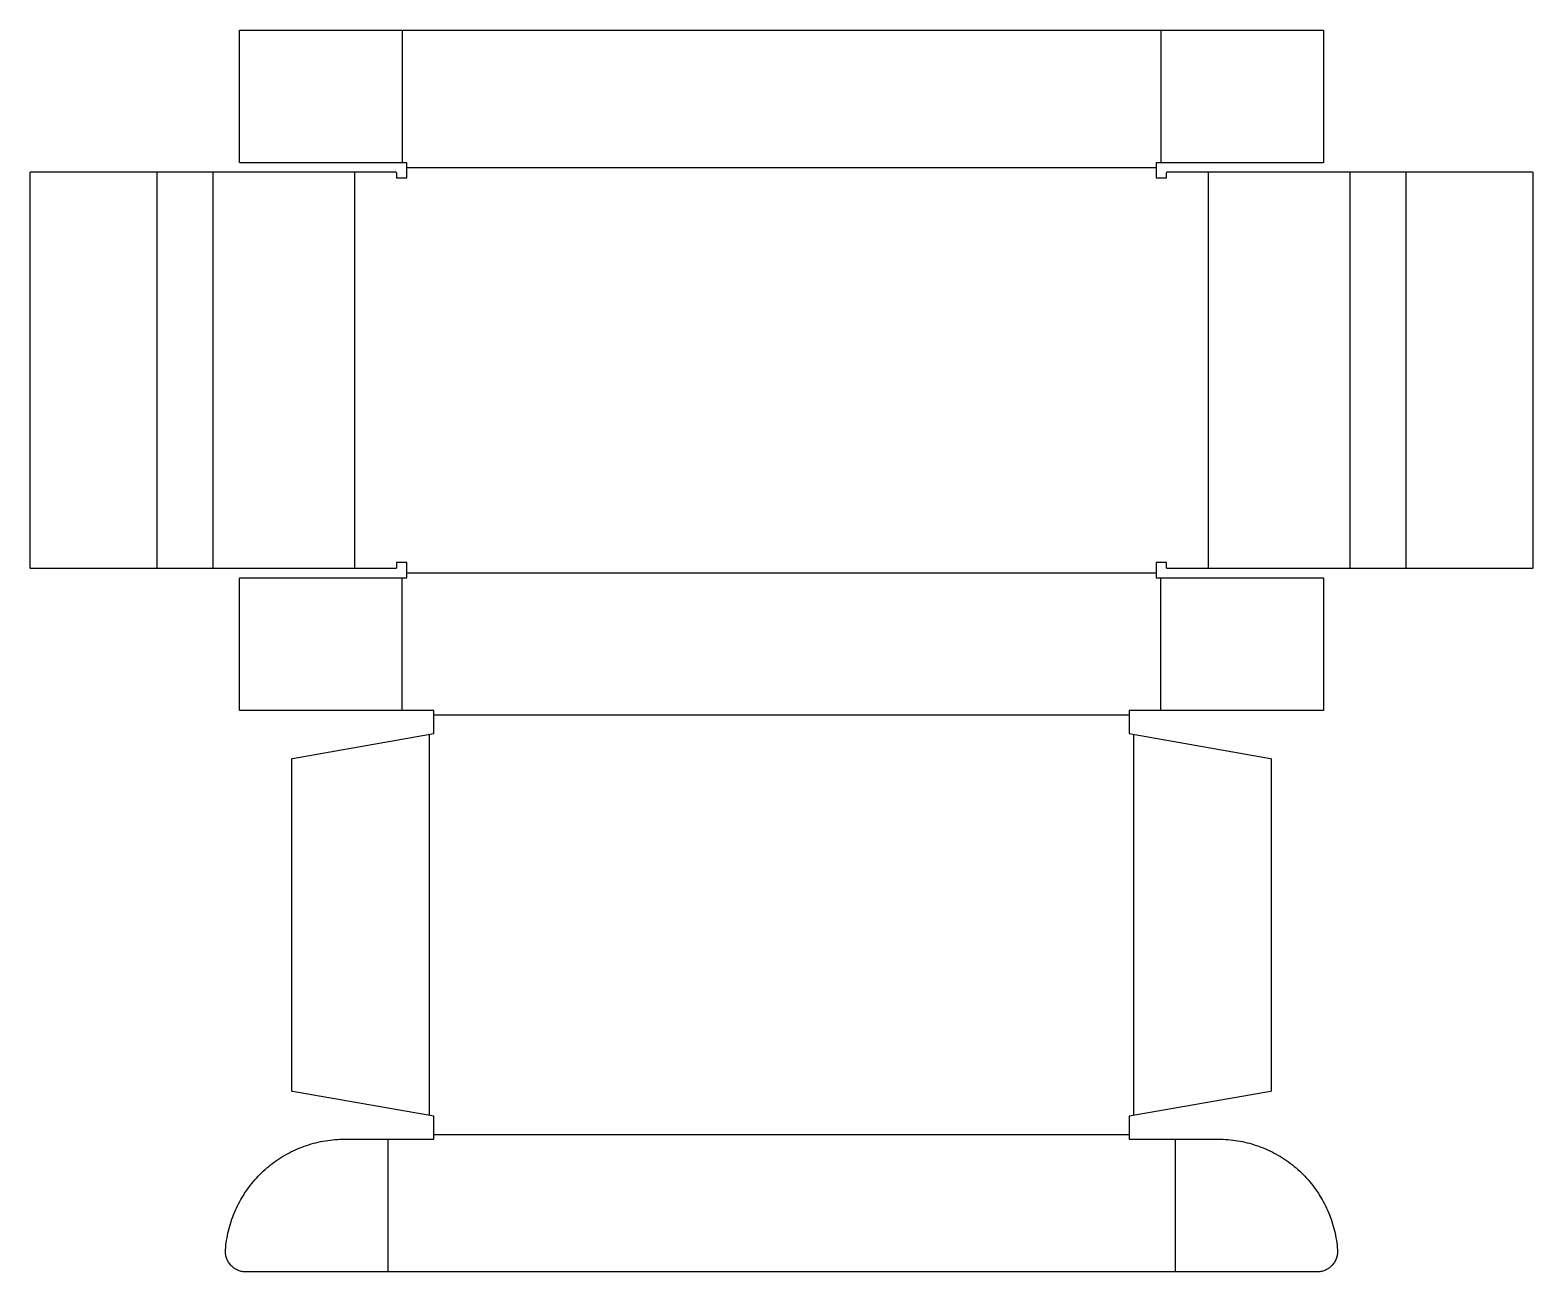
# Model space of a CAD drawing. Extents: x 1.46 to 10.97, y 0.03 to 7.89.
import ezdxf

# ---------------------------------------------------------------- set-up
doc = ezdxf.new("R2010")
doc.units = 0

msp = doc.modelspace()

# ---------------------------------------------------------------- linework, layer by layer
at = {"color": 1}
for p, q in [((2.7845, 7.8894), (2.7849, 7.8905)), ((2.7849, 7.8905), (2.7855, 7.8914)), ((2.7855, 7.8914), (2.7863, 7.8922)), ((2.7863, 7.8922), (2.7872, 7.8928)), ((2.7872, 7.8928), (2.7883, 7.8932)), ((2.7883, 7.8932), (2.7894, 7.8933)), ((2.7894, 7.8933), (9.6358, 7.8933)), ((9.6358, 7.8933), (9.6369, 7.8932)), ((9.6369, 7.8932), (9.638, 7.8928)), ((9.638, 7.8928), (9.6389, 7.8922)), ((9.6389, 7.8922), (9.6397, 7.8914)), ((9.6397, 7.8914), (9.6403, 7.8905)), ((9.6403, 7.8905), (9.6407, 7.8894)), ((2.7844, 7.8883), (2.7845, 7.8894)), ((2.7844, 7.0583), (2.7844, 7.8883)), ((9.6407, 7.8894), (9.6408, 7.8883)), ((9.6408, 7.8883), (9.6408, 7.0583)), ((2.7845, 7.0572), (2.7844, 7.0583)), ((2.7849, 7.0561), (2.7845, 7.0572)), ((2.7855, 7.0552), (2.7849, 7.0561)), ((2.7863, 7.0544), (2.7855, 7.0552)), ((2.7872, 7.0538), (2.7863, 7.0544)), ((2.7883, 7.0534), (2.7872, 7.0538)), ((2.7894, 7.0533), (2.7883, 7.0534)), ((3.8426, 7.0533), (2.7894, 7.0533)), ((3.8426, 6.9571), (3.8426, 7.0533)), ((9.6358, 7.0533), (8.5826, 7.0533)), ((8.5826, 7.0533), (8.5826, 6.9571)), ((9.6369, 7.0534), (9.6358, 7.0533)), ((9.638, 7.0538), (9.6369, 7.0534)), ((9.6389, 7.0544), (9.638, 7.0538)), ((9.6397, 7.0552), (9.6389, 7.0544)), ((9.6403, 7.0561), (9.6397, 7.0552)), ((9.6407, 7.0572), (9.6403, 7.0561)), ((9.6408, 7.0583), (9.6407, 7.0572)), ((1.4599, 6.9901), (1.46, 6.9912)), ((1.4599, 4.4901), (1.4599, 6.9901)), ((1.46, 6.9912), (1.4604, 6.9922)), ((1.4604, 6.9922), (1.461, 6.9932)), ((1.461, 6.9932), (1.4618, 6.994)), ((1.4618, 6.994), (1.4627, 6.9946)), ((1.4627, 6.9946), (1.4638, 6.995)), ((1.4638, 6.995), (1.4649, 6.9951)), ((1.4649, 6.9951), (3.7716, 6.9951)), ((3.7716, 6.9951), (3.7727, 6.995)), ((3.7727, 6.995), (3.7738, 6.9946)), ((3.7738, 6.9946), (3.7747, 6.994)), ((3.7747, 6.994), (3.7755, 6.9932)), ((3.7755, 6.9932), (3.7761, 6.9922)), ((3.7761, 6.9922), (3.7765, 6.9912)), ((3.7765, 6.9912), (3.7766, 6.9901)), ((3.7766, 6.9901), (3.7766, 6.9571)), ((3.7766, 6.9571), (3.8426, 6.9571)), ((8.5826, 6.9571), (8.6486, 6.9571)), ((8.6486, 6.9901), (8.6487, 6.9912)), ((8.6486, 6.9571), (8.6486, 6.9901)), ((8.6487, 6.9912), (8.6491, 6.9922)), ((8.6491, 6.9922), (8.6497, 6.9932)), ((8.6497, 6.9932), (8.6505, 6.994)), ((8.6505, 6.994), (8.6515, 6.9946)), ((8.6515, 6.9946), (8.6525, 6.995)), ((8.6525, 6.995), (8.6536, 6.9951)), ((8.6536, 6.9951), (10.9603, 6.9951)), ((10.9603, 6.9951), (10.9614, 6.995)), ((10.9614, 6.995), (10.9625, 6.9946)), ((10.9625, 6.9946), (10.9634, 6.994)), ((10.9634, 6.994), (10.9642, 6.9932)), ((10.9642, 6.9932), (10.9648, 6.9922)), ((10.9648, 6.9922), (10.9652, 6.9912)), ((10.9652, 6.9912), (10.9653, 6.9901)), ((10.9653, 6.9901), (10.9653, 4.4901)), ((1.46, 4.489), (1.4599, 4.4901)), ((1.4604, 4.4879), (1.46, 4.489)), ((1.461, 4.487), (1.4604, 4.4879)), ((1.4618, 4.4862), (1.461, 4.487)), ((1.4627, 4.4856), (1.4618, 4.4862)), ((1.4638, 4.4852), (1.4627, 4.4856)), ((1.4649, 4.4851), (1.4638, 4.4852)), ((3.7716, 4.4851), (1.4649, 4.4851)), ((3.7727, 4.4852), (3.7716, 4.4851)), ((3.7738, 4.4856), (3.7727, 4.4852)), ((3.7747, 4.4862), (3.7738, 4.4856)), ((3.7755, 4.487), (3.7747, 4.4862)), ((3.7761, 4.4879), (3.7755, 4.487)), ((3.7765, 4.489), (3.7761, 4.4879)), ((3.7766, 4.4901), (3.7765, 4.489)), ((3.8426, 4.5231), (3.7766, 4.5231)), ((3.7766, 4.5231), (3.7766, 4.4901)), ((3.8426, 4.4269), (3.8426, 4.5231)), ((8.6486, 4.5231), (8.5826, 4.5231)), ((8.5826, 4.5231), (8.5826, 4.4269)), ((8.6486, 4.4901), (8.6486, 4.5231)), ((8.6487, 4.489), (8.6486, 4.4901)), ((8.6491, 4.4879), (8.6487, 4.489)), ((8.6497, 4.487), (8.6491, 4.4879)), ((8.6505, 4.4862), (8.6497, 4.487)), ((8.6515, 4.4856), (8.6505, 4.4862)), ((8.6525, 4.4852), (8.6515, 4.4856)), ((8.6536, 4.4851), (8.6525, 4.4852)), ((10.9603, 4.4851), (8.6536, 4.4851)), ((10.9614, 4.4852), (10.9603, 4.4851)), ((10.9625, 4.4856), (10.9614, 4.4852)), ((10.9634, 4.4862), (10.9625, 4.4856)), ((10.9642, 4.487), (10.9634, 4.4862)), ((10.9648, 4.4879), (10.9642, 4.487)), ((10.9652, 4.489), (10.9648, 4.4879)), ((10.9653, 4.4901), (10.9652, 4.489)), ((2.7844, 4.4219), (2.7845, 4.423)), ((2.7844, 3.5918), (2.7844, 4.4219)), ((2.7845, 4.423), (2.7849, 4.424)), ((2.7849, 4.424), (2.7855, 4.425)), ((2.7855, 4.425), (2.7863, 4.4258)), ((2.7863, 4.4258), (2.7872, 4.4264)), ((2.7872, 4.4264), (2.7883, 4.4267)), ((2.7883, 4.4267), (2.7894, 4.4269)), ((2.7894, 4.4269), (3.8426, 4.4269)), ((8.5826, 4.4269), (9.6358, 4.4269)), ((9.6358, 4.4269), (9.6369, 4.4267)), ((9.6369, 4.4267), (9.638, 4.4264)), ((9.638, 4.4264), (9.6389, 4.4258)), ((9.6389, 4.4258), (9.6397, 4.425)), ((9.6397, 4.425), (9.6403, 4.424)), ((9.6403, 4.424), (9.6407, 4.423)), ((9.6407, 4.423), (9.6408, 4.4219)), ((9.6408, 4.4219), (9.6408, 3.5918)), ((2.7845, 3.5907), (2.7844, 3.5918)), ((2.7849, 3.5897), (2.7845, 3.5907)), ((2.7855, 3.5887), (2.7849, 3.5897)), ((2.7863, 3.5879), (2.7855, 3.5887)), ((2.7872, 3.5873), (2.7863, 3.5879)), ((2.7883, 3.587), (2.7872, 3.5873)), ((2.7894, 3.5868), (2.7883, 3.587)), ((4.0136, 3.5868), (2.7894, 3.5868)), ((4.0136, 3.4418), (4.0136, 3.5868)), ((9.6358, 3.5868), (8.4116, 3.5868)), ((8.4116, 3.5868), (8.4116, 3.4418)), ((9.6369, 3.587), (9.6358, 3.5868)), ((9.638, 3.5873), (9.6369, 3.587)), ((9.6389, 3.5879), (9.638, 3.5873)), ((9.6397, 3.5887), (9.6389, 3.5879)), ((9.6403, 3.5897), (9.6397, 3.5887)), ((9.6407, 3.5907), (9.6403, 3.5897)), ((9.6408, 3.5918), (9.6407, 3.5907)), ((3.1195, 3.2841), (4.0136, 3.4418)), ((8.4116, 3.4418), (9.3057, 3.2841)), ((3.1154, 3.2792), (3.1155, 3.2804)), ((3.1154, 1.182), (3.1154, 3.2792)), ((3.1155, 3.2804), (3.1159, 3.2815)), ((3.1159, 3.2815), (3.1165, 3.2824)), ((3.1165, 3.2824), (3.1174, 3.2832)), ((3.1174, 3.2832), (3.1184, 3.2838)), ((3.1184, 3.2838), (3.1195, 3.2841)), ((9.3057, 3.2841), (9.3068, 3.2838)), ((9.3068, 3.2838), (9.3078, 3.2832)), ((9.3078, 3.2832), (9.3087, 3.2824)), ((9.3087, 3.2824), (9.3093, 3.2815)), ((9.3093, 3.2815), (9.3097, 3.2804)), ((9.3097, 3.2804), (9.3098, 3.2792)), ((9.3098, 3.2792), (9.3098, 1.182)), ((3.1155, 1.1808), (3.1154, 1.182)), ((3.1159, 1.1797), (3.1155, 1.1808)), ((3.1165, 1.1788), (3.1159, 1.1797)), ((3.1174, 1.178), (3.1165, 1.1788)), ((3.1184, 1.1774), (3.1174, 1.178)), ((3.1195, 1.1771), (3.1184, 1.1774)), ((4.0136, 1.0194), (3.1195, 1.1771)), ((9.3057, 1.1771), (8.4116, 1.0194)), ((9.3068, 1.1774), (9.3057, 1.1771)), ((9.3078, 1.178), (9.3068, 1.1774)), ((9.3087, 1.1788), (9.3078, 1.178)), ((9.3093, 1.1797), (9.3087, 1.1788)), ((9.3097, 1.1808), (9.3093, 1.1797)), ((9.3098, 1.182), (9.3097, 1.1808)), ((4.0136, 0.8744), (4.0136, 1.0194)), ((8.4116, 1.0194), (8.4116, 0.8744)), ((3.2677, 0.8522), (3.2826, 0.8557)), ((3.2826, 0.8557), (3.2975, 0.8589)), ((3.2975, 0.8589), (3.3125, 0.8619)), ((3.3125, 0.8619), (3.3276, 0.8645)), ((3.3276, 0.8645), (3.3427, 0.8668)), ((3.3427, 0.8668), (3.3578, 0.8688)), ((3.3578, 0.8688), (3.373, 0.8705)), ((3.373, 0.8705), (3.3883, 0.8719)), ((3.3883, 0.8719), (3.4035, 0.873)), ((3.4035, 0.873), (3.4188, 0.8738)), ((3.4188, 0.8738), (3.4341, 0.8742)), ((3.4341, 0.8742), (3.4494, 0.8744)), ((3.4494, 0.8744), (4.0136, 0.8744)), ((8.4116, 0.8744), (8.9758, 0.8744)), ((8.9758, 0.8744), (8.9911, 0.8742)), ((8.9911, 0.8742), (9.0064, 0.8738)), ((9.0064, 0.8738), (9.0217, 0.873)), ((9.0217, 0.873), (9.0369, 0.8719)), ((9.0369, 0.8719), (9.0522, 0.8705)), ((9.0522, 0.8705), (9.0673, 0.8688)), ((9.0673, 0.8688), (9.0825, 0.8668)), ((9.0825, 0.8668), (9.0976, 0.8645)), ((9.0976, 0.8645), (9.1127, 0.8619)), ((9.1127, 0.8619), (9.1277, 0.8589)), ((9.1277, 0.8589), (9.1426, 0.8557)), ((9.1426, 0.8557), (9.1575, 0.8522)), ((3.0438, 0.7562), (3.0568, 0.7643)), ((3.0568, 0.7643), (3.0699, 0.7721)), ((3.0699, 0.7721), (3.0832, 0.7796)), ((3.0832, 0.7796), (3.0967, 0.7869)), ((3.0967, 0.7869), (3.1103, 0.7939)), ((3.1103, 0.7939), (3.124, 0.8007)), ((3.124, 0.8007), (3.1378, 0.8071)), ((3.1378, 0.8071), (3.1518, 0.8133)), ((3.1518, 0.8133), (3.166, 0.8192)), ((3.166, 0.8192), (3.1802, 0.8248)), ((3.1802, 0.8248), (3.1945, 0.8301)), ((3.1945, 0.8301), (3.209, 0.8351)), ((3.209, 0.8351), (3.2235, 0.8398)), ((3.2235, 0.8398), (3.2382, 0.8442)), ((3.2382, 0.8442), (3.2529, 0.8484)), ((3.2529, 0.8484), (3.2677, 0.8522)), ((9.1575, 0.8522), (9.1723, 0.8484)), ((9.1723, 0.8484), (9.187, 0.8442)), ((9.187, 0.8442), (9.2017, 0.8398)), ((9.2017, 0.8398), (9.2162, 0.8351)), ((9.2162, 0.8351), (9.2307, 0.8301)), ((9.2307, 0.8301), (9.245, 0.8248)), ((9.245, 0.8248), (9.2592, 0.8192)), ((9.2592, 0.8192), (9.2734, 0.8133)), ((9.2734, 0.8133), (9.2874, 0.8071)), ((9.2874, 0.8071), (9.3012, 0.8007)), ((9.3012, 0.8007), (9.3149, 0.7939)), ((9.3149, 0.7939), (9.3285, 0.7869)), ((9.3285, 0.7869), (9.342, 0.7796)), ((9.342, 0.7796), (9.3553, 0.7721)), ((9.3553, 0.7721), (9.3684, 0.7643)), ((9.3684, 0.7643), (9.3814, 0.7562)), ((2.924, 0.6616), (2.9351, 0.6721)), ((2.9351, 0.6721), (2.9464, 0.6824)), ((2.9464, 0.6824), (2.9579, 0.6925)), ((2.9579, 0.6925), (2.9696, 0.7023)), ((2.9696, 0.7023), (2.9815, 0.7119)), ((2.9815, 0.7119), (2.9936, 0.7213)), ((2.9936, 0.7213), (3.0059, 0.7304)), ((3.0059, 0.7304), (3.0183, 0.7392)), ((3.0183, 0.7392), (3.031, 0.7478)), ((3.031, 0.7478), (3.0438, 0.7562)), ((9.3814, 0.7562), (9.3942, 0.7478)), ((9.3942, 0.7478), (9.4069, 0.7392)), ((9.4069, 0.7392), (9.4193, 0.7304)), ((9.4193, 0.7304), (9.4316, 0.7213)), ((9.4316, 0.7213), (9.4437, 0.7119)), ((9.4437, 0.7119), (9.4556, 0.7023)), ((9.4556, 0.7023), (9.4673, 0.6925)), ((9.4673, 0.6925), (9.4788, 0.6824)), ((9.4788, 0.6824), (9.4901, 0.6721)), ((9.4901, 0.6721), (9.5012, 0.6616)), ((2.8434, 0.5697), (2.8526, 0.5819)), ((2.8526, 0.5819), (2.8621, 0.5939)), ((2.8621, 0.5939), (2.8719, 0.6057)), ((2.8719, 0.6057), (2.8818, 0.6173)), ((2.8818, 0.6173), (2.892, 0.6287)), ((2.892, 0.6287), (2.9025, 0.6399)), ((2.9025, 0.6399), (2.9131, 0.6508)), ((2.9131, 0.6508), (2.924, 0.6616)), ((9.5012, 0.6616), (9.5121, 0.6508)), ((9.5121, 0.6508), (9.5227, 0.6399)), ((9.5227, 0.6399), (9.5332, 0.6287)), ((9.5332, 0.6287), (9.5434, 0.6173)), ((9.5434, 0.6173), (9.5533, 0.6057)), ((9.5533, 0.6057), (9.5631, 0.5939)), ((9.5631, 0.5939), (9.5726, 0.5819)), ((9.5726, 0.5819), (9.5818, 0.5697)), ((2.7787, 0.4661), (2.7858, 0.4796)), ((2.7858, 0.4796), (2.7933, 0.493)), ((2.7933, 0.493), (2.801, 0.5062)), ((2.801, 0.5062), (2.8089, 0.5192)), ((2.8089, 0.5192), (2.8172, 0.5321)), ((2.8172, 0.5321), (2.8257, 0.5448)), ((2.8257, 0.5448), (2.8344, 0.5574)), ((2.8344, 0.5574), (2.8434, 0.5697)), ((9.5818, 0.5697), (9.5908, 0.5574)), ((9.5908, 0.5574), (9.5995, 0.5448)), ((9.5995, 0.5448), (9.608, 0.5321)), ((9.608, 0.5321), (9.6163, 0.5192)), ((9.6163, 0.5192), (9.6242, 0.5062)), ((9.6242, 0.5062), (9.6319, 0.493)), ((9.6319, 0.493), (9.6394, 0.4796)), ((9.6394, 0.4796), (9.6465, 0.4661)), ((2.7364, 0.3678), (2.7416, 0.3822)), ((2.7416, 0.3822), (2.7471, 0.3965)), ((2.7471, 0.3965), (2.7528, 0.4107)), ((2.7528, 0.4107), (2.7589, 0.4247)), ((2.7589, 0.4247), (2.7652, 0.4386)), ((2.7652, 0.4386), (2.7718, 0.4524)), ((2.7718, 0.4524), (2.7787, 0.4661)), ((9.6465, 0.4661), (9.6534, 0.4524)), ((9.6534, 0.4524), (9.66, 0.4386)), ((9.66, 0.4386), (9.6663, 0.4247)), ((9.6663, 0.4247), (9.6724, 0.4107)), ((9.6724, 0.4107), (9.6781, 0.3965)), ((9.6781, 0.3965), (9.6836, 0.3822)), ((9.6836, 0.3822), (9.6888, 0.3678)), ((2.7116, 0.2796), (2.715, 0.2945)), ((2.715, 0.2945), (2.7187, 0.3093)), ((2.7187, 0.3093), (2.7227, 0.3241)), ((2.7227, 0.3241), (2.7269, 0.3388)), ((2.7269, 0.3388), (2.7315, 0.3534)), ((2.7315, 0.3534), (2.7364, 0.3678)), ((9.6888, 0.3678), (9.6937, 0.3534)), ((9.6937, 0.3534), (9.6983, 0.3388)), ((9.6983, 0.3388), (9.7026, 0.3241)), ((9.7026, 0.3241), (9.7066, 0.3093)), ((9.7066, 0.3093), (9.7103, 0.2945)), ((9.7103, 0.2945), (9.7136, 0.2796)), ((2.6976, 0.189), (2.6991, 0.2042)), ((2.6991, 0.2042), (2.701, 0.2194)), ((2.701, 0.2194), (2.7032, 0.2345)), ((2.7032, 0.2345), (2.7057, 0.2496)), ((2.7057, 0.2496), (2.7085, 0.2646)), ((2.7085, 0.2646), (2.7116, 0.2796)), ((9.7136, 0.2796), (9.7167, 0.2646)), ((9.7167, 0.2646), (9.7195, 0.2496)), ((9.7195, 0.2496), (9.722, 0.2345)), ((9.722, 0.2345), (9.7242, 0.2194)), ((9.7242, 0.2194), (9.7261, 0.2042)), ((9.7261, 0.2042), (9.7276, 0.189)), ((2.696, 0.1675), (2.6963, 0.1737)), ((2.696, 0.1612), (2.696, 0.1675)), ((2.6963, 0.1549), (2.696, 0.1612)), ((2.6963, 0.1737), (2.6976, 0.189)), ((2.6969, 0.1487), (2.6963, 0.1549)), ((2.6979, 0.1424), (2.6969, 0.1487)), ((2.6991, 0.1363), (2.6979, 0.1424)), ((2.7006, 0.1302), (2.6991, 0.1363)), ((2.7024, 0.1242), (2.7006, 0.1302)), ((2.7045, 0.1182), (2.7024, 0.1242)), ((2.7068, 0.1124), (2.7045, 0.1182)), ((2.7095, 0.1067), (2.7068, 0.1124)), ((2.7124, 0.1012), (2.7095, 0.1067)), ((2.7156, 0.0957), (2.7124, 0.1012)), ((2.719, 0.0905), (2.7156, 0.0957)), ((9.7096, 0.0957), (9.7062, 0.0905)), ((9.7128, 0.1012), (9.7096, 0.0957)), ((9.7157, 0.1067), (9.7128, 0.1012)), ((9.7184, 0.1124), (9.7157, 0.1067)), ((9.7208, 0.1182), (9.7184, 0.1124)), ((9.7228, 0.1242), (9.7208, 0.1182)), ((9.7246, 0.1302), (9.7228, 0.1242)), ((9.7261, 0.1363), (9.7246, 0.1302)), ((9.7274, 0.1424), (9.7261, 0.1363)), ((9.7283, 0.1486), (9.7274, 0.1424)), ((9.7276, 0.189), (9.7289, 0.1737)), ((9.7289, 0.1549), (9.7283, 0.1486)), ((9.7289, 0.1737), (9.7292, 0.1675)), ((9.7292, 0.1612), (9.7289, 0.1549)), ((9.7292, 0.1675), (9.7292, 0.1612)), ((2.7227, 0.0854), (2.719, 0.0905)), ((2.7266, 0.0805), (2.7227, 0.0854)), ((2.7308, 0.0758), (2.7266, 0.0805)), ((2.7352, 0.0713), (2.7308, 0.0758)), ((2.7398, 0.067), (2.7352, 0.0713)), ((2.7446, 0.063), (2.7398, 0.067)), ((2.7496, 0.0592), (2.7446, 0.063)), ((2.7548, 0.0556), (2.7496, 0.0592)), ((2.7601, 0.0523), (2.7548, 0.0556)), ((2.7656, 0.0493), (2.7601, 0.0523)), ((2.7712, 0.0465), (2.7656, 0.0493)), ((2.777, 0.044), (2.7712, 0.0465)), ((2.7829, 0.0417), (2.777, 0.044)), ((2.7888, 0.0398), (2.7829, 0.0417)), ((2.7949, 0.0381), (2.7888, 0.0398)), ((2.801, 0.0368), (2.7949, 0.0381)), ((2.8072, 0.0357), (2.801, 0.0368)), ((2.8134, 0.035), (2.8072, 0.0357)), ((2.8197, 0.0345), (2.8134, 0.035)), ((2.826, 0.0344), (2.8197, 0.0345)), ((9.5992, 0.0344), (2.826, 0.0344)), ((9.6055, 0.0345), (9.5992, 0.0344)), ((9.6118, 0.035), (9.6055, 0.0345)), ((9.618, 0.0357), (9.6118, 0.035)), ((9.6242, 0.0368), (9.618, 0.0357)), ((9.6303, 0.0381), (9.6242, 0.0368)), ((9.6364, 0.0398), (9.6303, 0.0381)), ((9.6424, 0.0417), (9.6364, 0.0398)), ((9.6482, 0.044), (9.6424, 0.0417)), ((9.654, 0.0465), (9.6482, 0.044)), ((9.6596, 0.0493), (9.654, 0.0465)), ((9.6651, 0.0523), (9.6596, 0.0493)), ((9.6704, 0.0556), (9.6651, 0.0523)), ((9.6756, 0.0592), (9.6704, 0.0556)), ((9.6806, 0.063), (9.6756, 0.0592)), ((9.6854, 0.067), (9.6806, 0.063)), ((9.69, 0.0713), (9.6854, 0.067)), ((9.6944, 0.0758), (9.69, 0.0713)), ((9.6986, 0.0805), (9.6944, 0.0758)), ((9.7025, 0.0854), (9.6986, 0.0805)), ((9.7062, 0.0905), (9.7025, 0.0854))]:
    msp.add_line(p, q, dxfattribs=at)
at = {"color": 5}
for p, q in [((3.8135, 7.8883), (3.8135, 7.0583)), ((8.6117, 7.8883), (8.6117, 7.0583)), ((2.261, 6.9901), (2.261, 4.4901)), ((2.6183, 4.4901), (2.6183, 6.9901)), ((3.5145, 4.4901), (3.5145, 6.9901)), ((3.8476, 7.0242), (8.5776, 7.0242)), ((8.9107, 6.9901), (8.9107, 4.4901)), ((9.807, 6.9901), (9.807, 4.4901)), ((10.1642, 4.4901), (10.1642, 6.9901)), ((3.8135, 3.5918), (3.8135, 4.4219)), ((8.5776, 4.4559), (3.8476, 4.4559)), ((8.6117, 3.5918), (8.6117, 4.4219)), ((8.4066, 3.5577), (4.0186, 3.5577)), ((3.9845, 3.4316), (3.9845, 1.0296)), ((8.4407, 1.0296), (8.4407, 3.4316)), ((3.7235, 0.8694), (3.7235, 0.0394)), ((4.0186, 0.9035), (8.4066, 0.9035)), ((8.7017, 0.8694), (8.7017, 0.0394))]:
    msp.add_line(p, q, dxfattribs=at)

doc.saveas('drawing.dxf')
